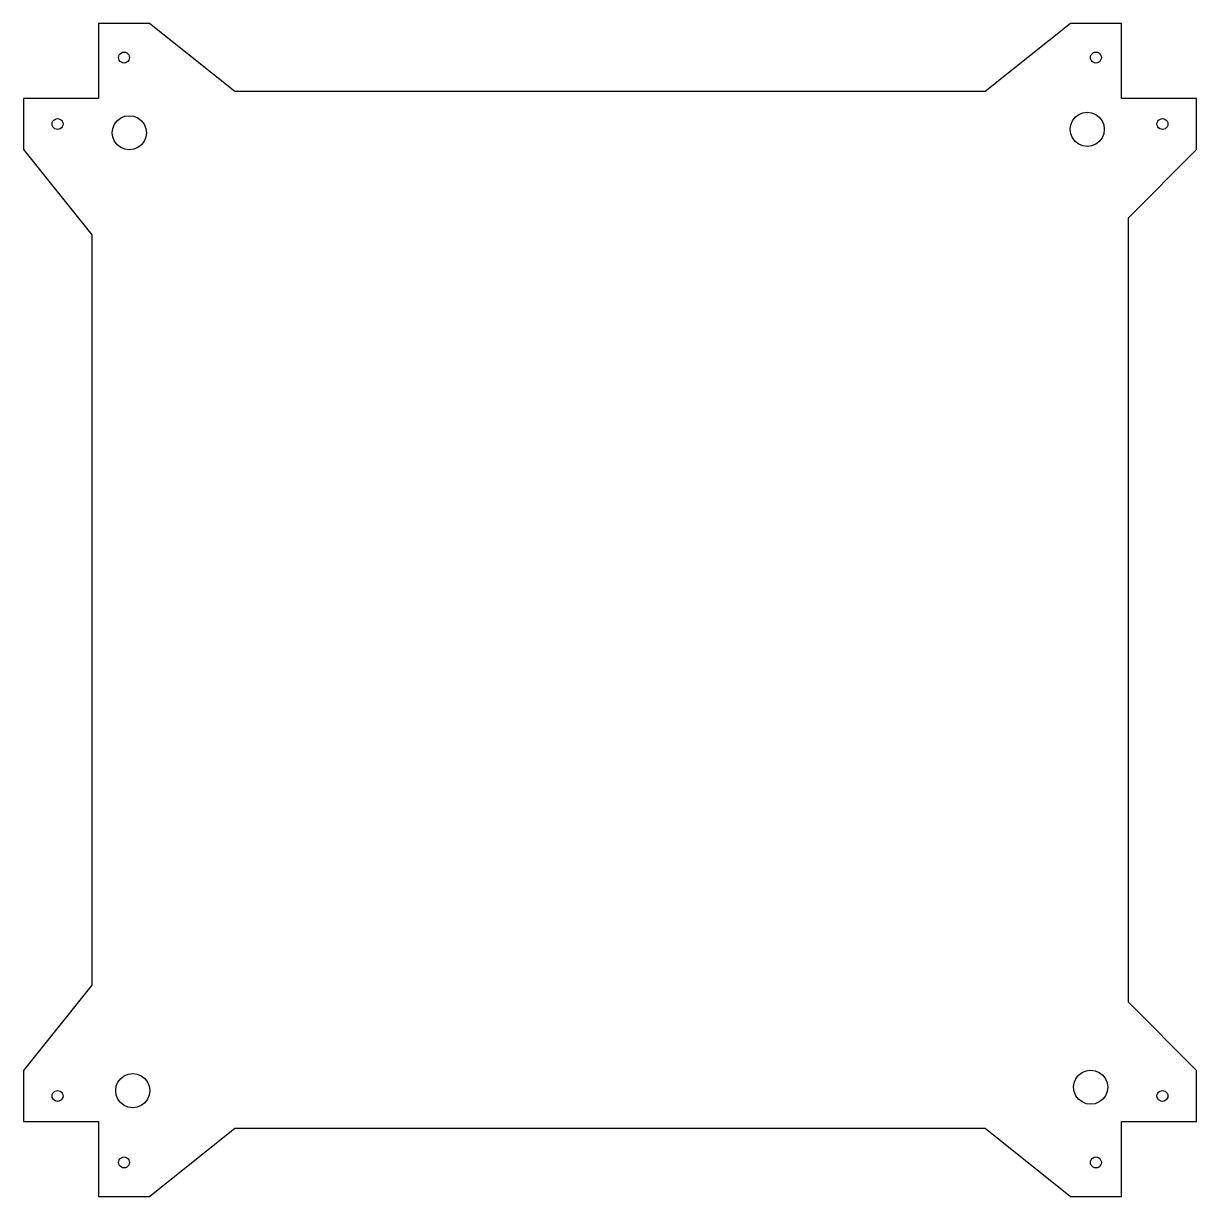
# Model space of a CAD drawing. Header units: metres. Extents: x 1438 to 1782, y 509 to 853.
import ezdxf

# ---------------------------------------------------------------- set-up
doc = ezdxf.new("R2010")
doc.units = ezdxf.units.M

msp = doc.modelspace()

# ---------------------------------------------------------------- linework, layer by layer
at = {"layer": 'Layer0'}
for points in [[(1460.47, 831.26, 0), (1438.47, 831.26, 0), (1438.47, 816.26, 0), (1458.47, 791.26, 0), (1458.47, 571.26, 0), (1438.47, 546.26, 0), (1438.47, 531.26, 0), (1460.47, 531.26, 0), (1460.47, 509.26, 0), (1475.47, 509.26, 0), (1500.47, 529.26, 0), (1720.47, 529.26, 0), (1745.47, 509.26, 0), (1760.47, 509.26, 0), (1760.47, 531.26, 0), (1782.47, 531.26, 0), (1782.47, 546.26, 0), (1762.47, 566.26, 0), (1762.47, 796.26, 0), (1782.47, 816.26, 0), (1782.47, 831.26, 0), (1760.47, 831.26, 0), (1760.47, 853.26, 0), (1745.47, 853.26, 0), (1720.47, 833.26, 0), (1500.47, 833.26, 0), (1475.47, 853.26, 0), (1460.47, 853.26, 0), (1460.47, 831.26, 0)], [(1468.79, 841.89, 0), (1468.77, 841.87, 0), (1468.38, 841.71, 0), (1467.97, 841.66, 0), (1467.55, 841.71, 0), (1467.17, 841.87, 0), (1466.84, 842.12, 0), (1466.58, 842.46, 0), (1466.42, 842.84, 0), (1466.37, 843.26, 0), (1466.42, 843.67, 0), (1466.58, 844.06, 0), (1466.84, 844.39, 0), (1467.17, 844.64, 0), (1467.55, 844.8, 0), (1467.97, 844.86, 0), (1468.38, 844.8, 0), (1468.77, 844.64, 0), (1468.79, 844.62, 0), (1469.1, 844.39, 0), (1469.35, 844.06, 0), (1469.51, 843.67, 0), (1469.57, 843.26, 0), (1469.51, 842.84, 0), (1469.35, 842.46, 0), (1469.1, 842.12, 0), (1468.79, 841.89, 0)], [(1752.14, 844.62, 0), (1752.17, 844.64, 0), (1752.55, 844.8, 0), (1752.97, 844.86, 0), (1753.38, 844.8, 0), (1753.77, 844.64, 0), (1754.1, 844.39, 0), (1754.35, 844.06, 0), (1754.51, 843.67, 0), (1754.57, 843.26, 0), (1754.51, 842.84, 0), (1754.35, 842.46, 0), (1754.1, 842.12, 0), (1753.77, 841.87, 0), (1753.38, 841.71, 0), (1752.97, 841.66, 0), (1752.55, 841.71, 0), (1752.17, 841.87, 0), (1752.14, 841.89, 0), (1751.84, 842.12, 0), (1751.58, 842.46, 0), (1751.42, 842.84, 0), (1751.37, 843.26, 0), (1751.42, 843.67, 0), (1751.58, 844.06, 0), (1751.84, 844.39, 0), (1752.14, 844.62, 0)], [(1468.22, 826.04, 0), (1469.52, 826.21, 0), (1470.81, 826.04, 0), (1472.02, 825.54, 0), (1473.05, 824.74, 0), (1473.85, 823.71, 0), (1474.35, 822.5, 0), (1474.52, 821.21, 0), (1474.35, 819.91, 0), (1473.85, 818.71, 0), (1473.05, 817.67, 0), (1472.02, 816.88, 0), (1470.81, 816.38, 0), (1469.52, 816.21, 0), (1468.22, 816.38, 0), (1467.02, 816.88, 0), (1465.98, 817.67, 0), (1465.19, 818.71, 0), (1464.69, 819.91, 0), (1464.52, 821.21, 0), (1464.69, 822.5, 0), (1465.19, 823.71, 0), (1465.98, 824.74, 0), (1467.02, 825.54, 0), (1468.22, 826.04, 0)], [(1749.12, 827.04, 0), (1750.42, 827.21, 0), (1751.71, 827.04, 0), (1752.92, 826.54, 0), (1753.95, 825.74, 0), (1754.75, 824.71, 0), (1755.25, 823.5, 0), (1755.42, 822.21, 0), (1755.25, 820.91, 0), (1754.75, 819.71, 0), (1753.95, 818.67, 0), (1752.92, 817.88, 0), (1751.71, 817.38, 0), (1750.42, 817.21, 0), (1749.12, 817.38, 0), (1747.92, 817.88, 0), (1746.88, 818.67, 0), (1746.09, 819.71, 0), (1745.59, 820.91, 0), (1745.42, 822.21, 0), (1745.59, 823.5, 0), (1746.09, 824.71, 0), (1746.88, 825.74, 0), (1747.92, 826.54, 0), (1749.12, 827.04, 0)], [(1447.1, 822.93, 0), (1447.08, 822.96, 0), (1446.92, 823.34, 0), (1446.87, 823.76, 0), (1446.92, 824.17, 0), (1447.08, 824.56, 0), (1447.34, 824.89, 0), (1447.67, 825.14, 0), (1448.05, 825.3, 0), (1448.47, 825.36, 0), (1448.88, 825.3, 0), (1449.27, 825.14, 0), (1449.6, 824.89, 0), (1449.85, 824.56, 0), (1450.01, 824.17, 0), (1450.07, 823.76, 0), (1450.01, 823.34, 0), (1449.85, 822.96, 0), (1449.83, 822.93, 0), (1449.6, 822.62, 0), (1449.27, 822.37, 0), (1448.88, 822.21, 0), (1448.47, 822.16, 0), (1448.05, 822.21, 0), (1447.67, 822.37, 0), (1447.34, 822.62, 0), (1447.1, 822.93, 0)], [(1771.1, 822.93, 0), (1771.08, 822.96, 0), (1770.92, 823.34, 0), (1770.87, 823.76, 0), (1770.92, 824.17, 0), (1771.08, 824.56, 0), (1771.34, 824.89, 0), (1771.67, 825.14, 0), (1772.05, 825.3, 0), (1772.47, 825.36, 0), (1772.88, 825.3, 0), (1773.27, 825.14, 0), (1773.6, 824.89, 0), (1773.85, 824.56, 0), (1774.01, 824.17, 0), (1774.07, 823.76, 0), (1774.01, 823.34, 0), (1773.85, 822.96, 0), (1773.83, 822.93, 0), (1773.6, 822.62, 0), (1773.27, 822.37, 0), (1772.88, 822.21, 0), (1772.47, 822.16, 0), (1772.05, 822.21, 0), (1771.67, 822.37, 0), (1771.34, 822.62, 0), (1771.1, 822.93, 0)], [(1469.22, 545.14, 0), (1470.52, 545.31, 0), (1471.81, 545.14, 0), (1473.02, 544.64, 0), (1474.05, 543.84, 0), (1474.85, 542.81, 0), (1475.35, 541.6, 0), (1475.52, 540.31, 0), (1475.35, 539.01, 0), (1474.85, 537.81, 0), (1474.05, 536.77, 0), (1473.02, 535.98, 0), (1471.81, 535.48, 0), (1470.52, 535.31, 0), (1469.22, 535.48, 0), (1468.02, 535.98, 0), (1466.98, 536.77, 0), (1466.19, 537.81, 0), (1465.69, 539.01, 0), (1465.52, 540.31, 0), (1465.69, 541.6, 0), (1466.19, 542.81, 0), (1466.98, 543.84, 0), (1468.02, 544.64, 0), (1469.22, 545.14, 0)], [(1750.12, 546.14, 0), (1751.42, 546.31, 0), (1752.71, 546.14, 0), (1753.92, 545.64, 0), (1754.95, 544.84, 0), (1755.75, 543.81, 0), (1756.25, 542.6, 0), (1756.42, 541.31, 0), (1756.25, 540.01, 0), (1755.75, 538.81, 0), (1754.95, 537.77, 0), (1753.92, 536.98, 0), (1752.71, 536.48, 0), (1751.42, 536.31, 0), (1750.12, 536.48, 0), (1748.92, 536.98, 0), (1747.88, 537.77, 0), (1747.09, 538.81, 0), (1746.59, 540.01, 0), (1746.42, 541.31, 0), (1746.59, 542.6, 0), (1747.09, 543.81, 0), (1747.88, 544.84, 0), (1748.92, 545.64, 0), (1750.12, 546.14, 0)], [(1446.92, 539.17, 0), (1447.08, 539.56, 0), (1447.1, 539.58, 0), (1447.34, 539.89, 0), (1447.67, 540.14, 0), (1448.05, 540.3, 0), (1448.47, 540.36, 0), (1448.88, 540.3, 0), (1449.27, 540.14, 0), (1449.6, 539.89, 0), (1449.83, 539.58, 0), (1449.85, 539.56, 0), (1450.01, 539.17, 0), (1450.07, 538.76, 0), (1450.01, 538.34, 0), (1449.85, 537.96, 0), (1449.6, 537.62, 0), (1449.27, 537.37, 0), (1448.88, 537.21, 0), (1448.47, 537.16, 0), (1448.05, 537.21, 0), (1447.67, 537.37, 0), (1447.34, 537.62, 0), (1447.08, 537.96, 0), (1446.92, 538.34, 0), (1446.87, 538.76, 0), (1446.92, 539.17, 0)], [(1771.08, 539.56, 0), (1771.34, 539.89, 0), (1771.67, 540.14, 0), (1772.05, 540.3, 0), (1772.47, 540.36, 0), (1772.88, 540.3, 0), (1773.27, 540.14, 0), (1773.6, 539.89, 0), (1773.85, 539.56, 0), (1774.01, 539.17, 0), (1774.07, 538.76, 0), (1774.01, 538.34, 0), (1773.85, 537.96, 0), (1773.6, 537.62, 0), (1773.27, 537.37, 0), (1772.88, 537.21, 0), (1772.47, 537.16, 0), (1772.05, 537.21, 0), (1771.67, 537.37, 0), (1771.34, 537.62, 0), (1771.08, 537.96, 0), (1770.92, 538.34, 0), (1770.87, 538.76, 0), (1770.92, 539.17, 0), (1771.08, 539.56, 0)], [(1468.79, 517.89, 0), (1468.77, 517.87, 0), (1468.38, 517.71, 0), (1467.97, 517.66, 0), (1467.55, 517.71, 0), (1467.17, 517.87, 0), (1466.84, 518.12, 0), (1466.58, 518.46, 0), (1466.42, 518.84, 0), (1466.37, 519.26, 0), (1466.42, 519.67, 0), (1466.58, 520.06, 0), (1466.84, 520.39, 0), (1467.17, 520.64, 0), (1467.55, 520.8, 0), (1467.97, 520.86, 0), (1468.38, 520.8, 0), (1468.77, 520.64, 0), (1468.79, 520.62, 0), (1469.1, 520.39, 0), (1469.35, 520.06, 0), (1469.51, 519.67, 0), (1469.57, 519.26, 0), (1469.51, 518.84, 0), (1469.35, 518.46, 0), (1469.1, 518.12, 0), (1468.79, 517.89, 0)], [(1754.35, 518.46, 0), (1754.1, 518.12, 0), (1753.77, 517.87, 0), (1753.38, 517.71, 0), (1752.97, 517.66, 0), (1752.55, 517.71, 0), (1752.17, 517.87, 0), (1751.84, 518.12, 0), (1751.58, 518.46, 0), (1751.42, 518.84, 0), (1751.37, 519.26, 0), (1751.42, 519.67, 0), (1751.58, 520.06, 0), (1751.84, 520.39, 0), (1752.17, 520.64, 0), (1752.55, 520.8, 0), (1752.97, 520.86, 0), (1753.38, 520.8, 0), (1753.77, 520.64, 0), (1754.1, 520.39, 0), (1754.35, 520.06, 0), (1754.51, 519.67, 0), (1754.57, 519.26, 0), (1754.51, 518.84, 0), (1754.35, 518.46, 0)]]:
    msp.add_polyline3d(points, dxfattribs=at)

doc.saveas('drawing.dxf')
